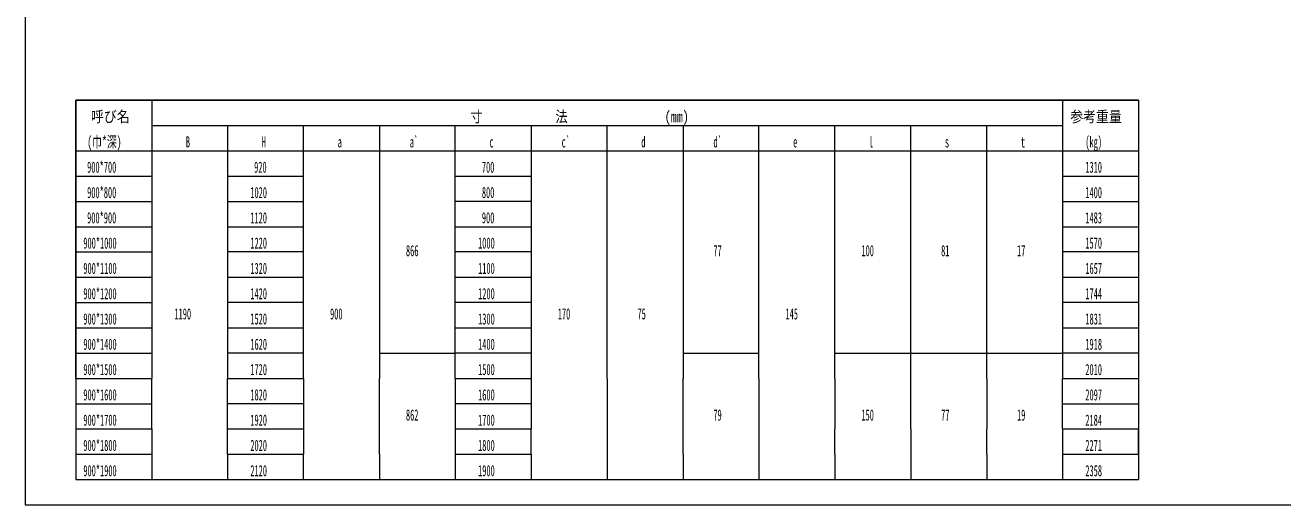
# Model space of a CAD drawing. Units: millimetres on the paper. Extents: x 26 to 772, y 19 to 550.
# Drawn here: x 25.5 to 522.6, y 19 to 208.7 of the extents above; entities that cross this region are included whole.
import ezdxf
from ezdxf.enums import TextEntityAlignment as Align

# ---------------------------------------------------------------- set-up
doc = ezdxf.new("R2010")
doc.units = ezdxf.units.MM
doc.layers.add('1', color=7, linetype='Continuous', lineweight=18)
doc.styles.add('ＭＳ ゴシック', font='')
doc.styles.get('ＭＳ ゴシック').set_extended_font_data('MS Gothic')

msp = doc.modelspace()

# ---------------------------------------------------------------- linework, layer by layer
at = {"layer": '1'}
for p, q in [((25.5, 550), (25.5, 19)), ((45.5, 69), (45.5, 179)), ((45.5, 179), (45.5, 29)), ((45.5, 179), (465.5, 179)), ((465.5, 179), (45.5, 179)), ((75.5, 179), (75.5, 69)), ((75.5, 179), (75.5, 69)), ((435.5, 179), (435.5, 69)), ((465.5, 179), (465.5, 29)), ((75.5, 169), (435.5, 169)), ((105.5, 169), (105.5, 69)), ((135.5, 69), (135.5, 169)), ((165.5, 169), (165.5, 69)), ((195.5, 69), (195.5, 169)), ((225.5, 169), (225.5, 69)), ((255.5, 69), (255.5, 169)), ((285.5, 169), (285.5, 69)), ((315.5, 69), (315.5, 169)), ((345.5, 69), (345.5, 169)), ((375.5, 69), (375.5, 169)), ((405.5, 69), (405.5, 169)), ((45.5, 159), (465.5, 159)), ((45.5, 159), (465.5, 159)), ((45.5, 149), (75.5, 149)), ((105.5, 149), (135.5, 149)), ((195.5, 149), (225.5, 149)), ((435.5, 149), (465.5, 149)), ((45.5, 139), (75.5, 139)), ((105.5, 139), (135.5, 139)), ((225.5, 139), (195.5, 139)), ((435.5, 139), (465.5, 139)), ((45.5, 129), (75.5, 129)), ((105.5, 129), (135.5, 129)), ((195.5, 129), (225.5, 129)), ((435.5, 129), (465.5, 129)), ((45.5, 119), (75.5, 119)), ((135.5, 119), (105.5, 119)), ((225.5, 119), (195.5, 119)), ((465.5, 119), (435.5, 119)), ((45.5, 109), (75.5, 109)), ((105.5, 109), (135.5, 109)), ((195.5, 109), (225.5, 109)), ((435.5, 109), (465.5, 109)), ((45.5, 99), (75.5, 99)), ((135.5, 99), (105.5, 99)), ((225.5, 99), (195.5, 99)), ((465.5, 99), (435.5, 99)), ((45.5, 89), (75.5, 89)), ((105.5, 89), (135.5, 89)), ((195.5, 89), (225.5, 89)), ((435.5, 89), (465.5, 89)), ((45.5, 79), (75.5, 79)), ((135.5, 79), (105.5, 79)), ((165.5, 79), (195.5, 79)), ((225.5, 79), (195.5, 79)), ((285.5, 79), (315.5, 79)), ((345.5, 79), (375.5, 79)), ((375.5, 79), (405.5, 79)), ((405.5, 79), (435.5, 79)), ((465.5, 79), (435.5, 79)), ((45.5, 69), (75.5, 69)), ((75.5, 49), (75.5, 69)), ((105.5, 49), (105.5, 69)), ((105.5, 69), (135.5, 69)), ((135.5, 69), (135.5, 49)), ((165.5, 49), (165.5, 69)), ((195.5, 69), (195.5, 49)), ((195.5, 69), (225.5, 69)), ((225.5, 69), (225.5, 49)), ((255.5, 69), (255.5, 49)), ((285.5, 49), (285.5, 69)), ((315.5, 69), (315.5, 49)), ((345.5, 69), (345.5, 49)), ((375.5, 49), (375.5, 69)), ((405.5, 69), (405.5, 49)), ((435.5, 49), (435.5, 69)), ((435.5, 69), (465.5, 69)), ((45.5, 59), (75.5, 59)), ((135.5, 59), (105.5, 59)), ((225.5, 59), (195.5, 59)), ((435.5, 59), (465.5, 59)), ((45.5, 49), (75.5, 49)), ((75.5, 49), (75.5, 39)), ((105.5, 39), (105.5, 49)), ((105.5, 49), (135.5, 49)), ((135.5, 49), (135.5, 39)), ((165.5, 39), (165.5, 49)), ((195.5, 49), (195.5, 39)), ((195.5, 49), (225.5, 49)), ((225.5, 39), (225.5, 49)), ((255.5, 49), (255.5, 39)), ((285.5, 39), (285.5, 49)), ((315.5, 49), (315.5, 39)), ((345.5, 39), (345.5, 49)), ((375.5, 49), (375.5, 39)), ((405.5, 39), (405.5, 49)), ((435.5, 49), (435.5, 39)), ((435.5, 49), (465.5, 49)), ((465.5, 39), (465.5, 49)), ((45.5, 39), (75.5, 39)), ((75.5, 39), (75.5, 29)), ((105.5, 39), (105.5, 29)), ((105.5, 39), (135.5, 39)), ((135.5, 29), (135.5, 39)), ((165.5, 39), (165.5, 29)), ((195.5, 39), (195.5, 29)), ((195.5, 39), (225.5, 39)), ((225.5, 39), (225.5, 29)), ((255.5, 39), (255.5, 29)), ((285.5, 39), (285.5, 29)), ((315.5, 39), (315.5, 29)), ((345.5, 39), (345.5, 29)), ((375.5, 39), (375.5, 29)), ((405.5, 39), (405.5, 29)), ((435.5, 39), (435.5, 29)), ((435.5, 39), (465.5, 39)), ((45.5, 29), (465.5, 29)), ((25.5, 19), (771.5, 19))]:
    msp.add_line(p, q, dxfattribs=at)

# ---------------------------------------------------------------- texts
at = {"layer": '1', "style": 'ＭＳ ゴシック'}
for s, width, p in [('呼び名', 0.85, (51.5, 169)), ('寸\u3000\u3000    \u3000\u3000法\u3000        \u3000\u3000\u3000(mm)', 0.8, (201.5, 169)), ('参考重量', 0.85, (438.5, 169)), ('(巾*深)', 0.65, (50, 159)), ('B', 0.5, (89, 159)), ('H', 0.5, (119, 159)), ('a`', 0.5, (177.5, 159)), ('c`', 0.5, (237.5, 159)), ('d', 0.5, (269, 159)), ('d`', 0.5, (297.5, 159)), ('l', 0.5, (359, 159)), ('t', 0.5, (419, 159)), ('(kg)', 0.5, (444.5, 159)), ('a', 0.5, (149, 159)), ('c', 0.5, (209, 159)), ('e', 0.5, (329, 159)), ('s', 0.5, (389, 159)), ('900*700', 0.5, (50, 149)), ('920', 0.5, (116, 149)), ('700', 0.5, (206, 149)), ('1310', 0.5, (444.5, 149)), ('900*800', 0.5, (50, 139)), ('1020', 0.5, (114.5, 139)), ('800', 0.5, (206, 139)), ('1400', 0.5, (444.5, 139)), ('900*900', 0.5, (50, 129)), ('1120', 0.5, (114.5, 129)), ('900', 0.5, (206, 129)), ('1483', 0.5, (444.5, 129)), ('900*1000', 0.5, (48.5, 119)), ('1220', 0.5, (114.5, 119)), ('1000', 0.5, (204.5, 119)), ('1570', 0.5, (444.5, 119)), ('866', 0.5, (176, 116)), ('77', 0.5, (297.5, 116)), ('100', 0.5, (356, 116)), ('81', 0.5, (387.5, 116)), ('17', 0.5, (417.5, 116)), ('900*1100', 0.5, (48.5, 109)), ('1320', 0.5, (114.5, 109)), ('1100', 0.5, (204.5, 109)), ('1657', 0.5, (444.5, 109)), ('900*1200', 0.5, (48.5, 99)), ('1420', 0.5, (114.5, 99)), ('1200', 0.5, (204.5, 99)), ('1744', 0.5, (444.5, 99)), ('900*1300', 0.5, (48.5, 89)), ('1190', 0.5, (84.5, 91)), ('1520', 0.5, (114.5, 89)), ('900', 0.5, (146, 91)), ('1300', 0.5, (204.5, 89)), ('170', 0.5, (236, 91)), ('75', 0.5, (267.5, 91)), ('145', 0.5, (326, 91)), ('1831', 0.5, (444.5, 89)), ('900*1400', 0.5, (48.5, 79)), ('1620', 0.5, (114.5, 79)), ('1400', 0.5, (204.5, 79)), ('1918', 0.5, (444.5, 79)), ('900*1500', 0.5, (48.5, 69)), ('1720', 0.5, (114.5, 69)), ('1500', 0.5, (204.5, 69)), ('2010', 0.5, (444.5, 69)), ('900*1600', 0.5, (48.5, 59)), ('1820', 0.5, (114.5, 59)), ('1600', 0.5, (204.5, 59)), ('2097', 0.5, (444.5, 59)), ('900*1700', 0.5, (48.5, 49)), ('862', 0.5, (176, 51)), ('79', 0.5, (297.5, 51)), ('150', 0.5, (356, 51)), ('77', 0.5, (387.5, 51)), ('19', 0.5, (417.5, 51)), ('1920', 0.5, (114.5, 49)), ('1700', 0.5, (204.5, 49)), ('2184', 0.5, (444.5, 49)), ('900*1800', 0.5, (48.5, 39)), ('2020', 0.5, (114.5, 39)), ('1800', 0.5, (204.5, 39)), ('2271', 0.5, (444.5, 39)), ('900*1900', 0.5, (48.5, 29)), ('2120', 0.5, (114.5, 29)), ('1900', 0.5, (204.5, 29)), ('2358', 0.5, (444.5, 29))]:
    msp.add_text(s, height=4.399, dxfattribs=dict(at, width=width)).set_placement(p, align=Align.BOTTOM_LEFT)

doc.saveas('drawing.dxf')
